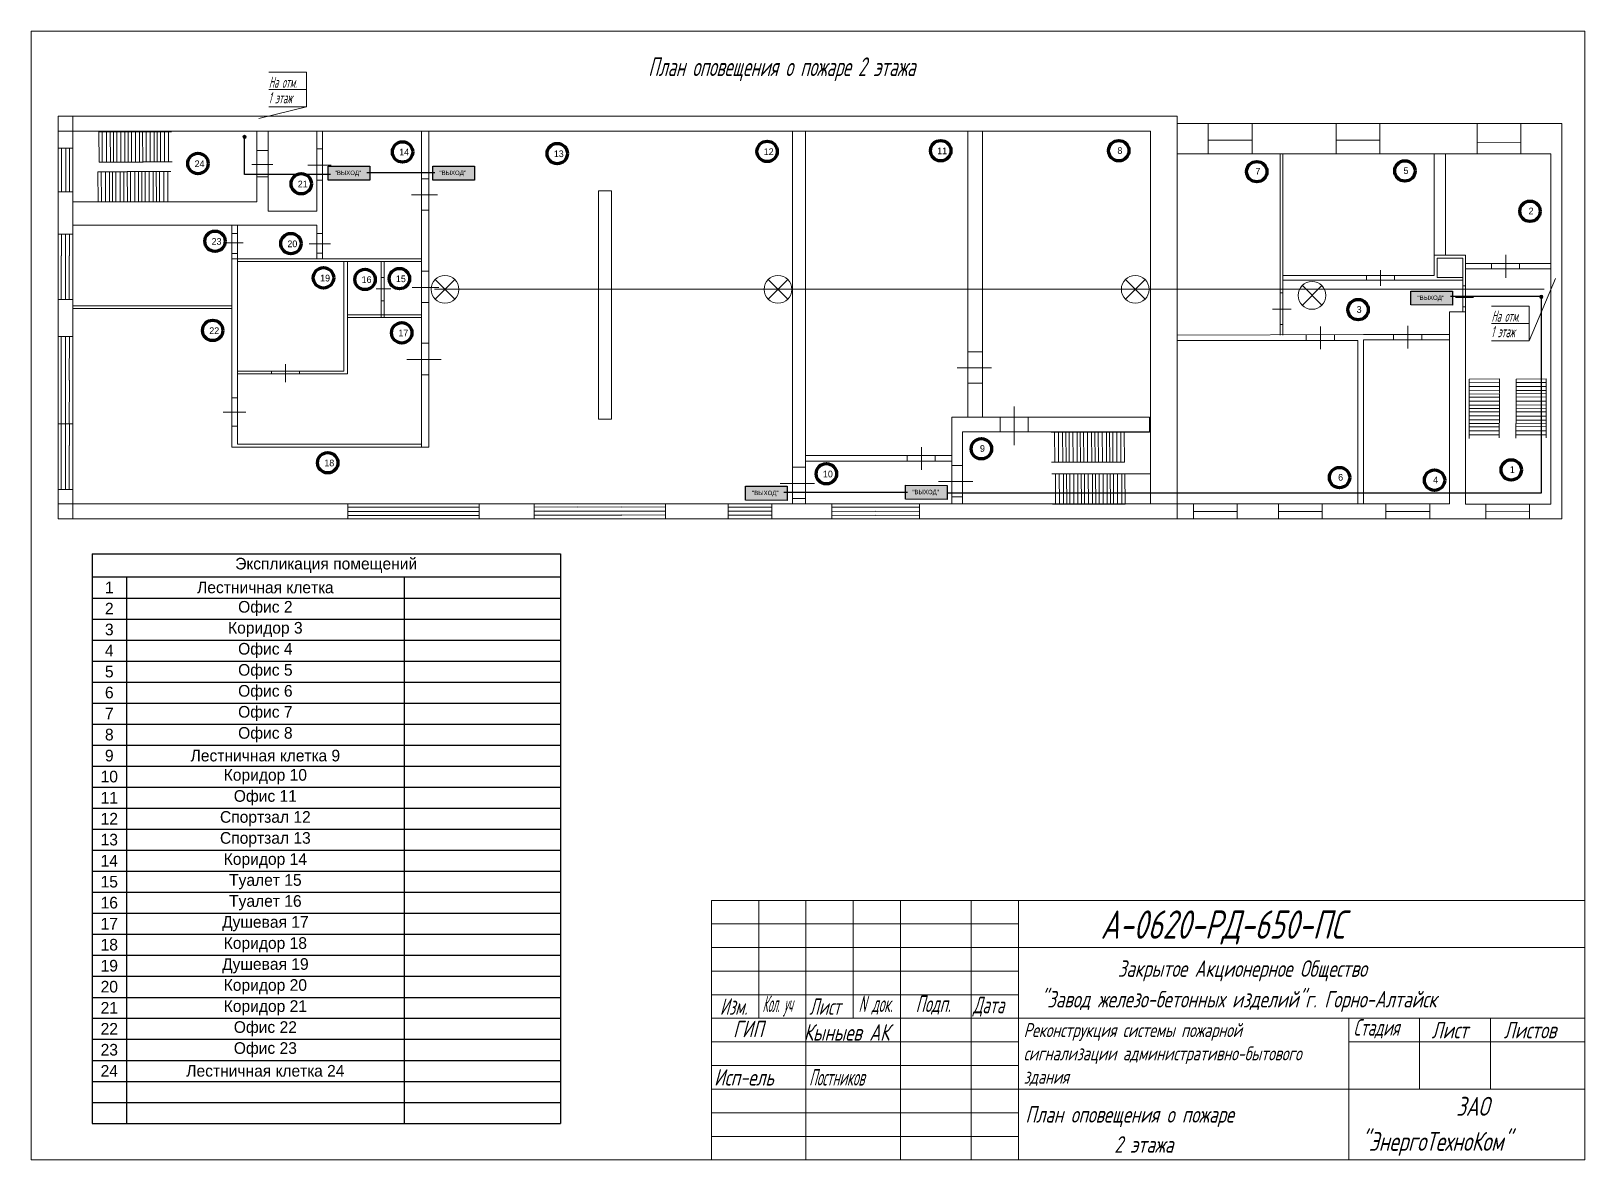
# Model space of a CAD drawing. Header units: millimetres. Extents: x 100 to 1433, y 100 to 1069.
import ezdxf

# ---------------------------------------------------------------- set-up
doc = ezdxf.new("R2010")
doc.units = ezdxf.units.MM
for name, color, linetype, lineweight in [('ИИ_ОФОРМЛЕНИЕ_025', 7, 'Continuous', 25), ('Рамка толстая', 7, 'Continuous', 60), ('ТОНКИЕ', 150, 'Continuous', 13)]:
    doc.layers.add(name, color=color, linetype=linetype, lineweight=lineweight)
doc.layers.add('кабельная трасса', color=5, linetype='Continuous')
doc.layers.add('приборы и датчики', color=7, linetype='Continuous')
doc.styles.add('Annotative', font='txt')
doc.styles.add('simplex', font='simplex.shx', dxfattribs={"width": 0.8, "oblique": 15})

# ---------------------------------------------------------------- blocks, each defined once
blk = doc.blocks.new('*T8')
at = {"color": 0, "linetype": 'ByBlock', "lineweight": -2, "transparency": 16777216}
for p, q in [((0, 0), (401.8, 0)), ((0, 0), (0, -488.8)), ((401.8, 0), (401.8, -488.8)), ((0, -20), (401.8, -20)), ((29.5, -20), (29.5, -488.8)), ((267.8, -20), (267.8, -488.8)), ((0, -38.1), (401.8, -38.1)), ((0, -56.1), (401.8, -56.1)), ((0, -74.1), (401.8, -74.1)), ((0, -92.2), (401.8, -92.2)), ((0, -110.2), (401.8, -110.2)), ((0, -128.2), (401.8, -128.2)), ((0, -146.3), (401.8, -146.3)), ((0, -164.3), (401.8, -164.3)), ((0, -182.3), (401.8, -182.3)), ((0, -200.3), (401.8, -200.3)), ((0, -218.4), (401.8, -218.4)), ((0, -236.4), (401.8, -236.4)), ((0, -254.4), (401.8, -254.4)), ((0, -272.5), (401.8, -272.5)), ((0, -290.5), (401.8, -290.5)), ((0, -308.5), (401.8, -308.5)), ((0, -326.6), (401.8, -326.6)), ((0, -344.6), (401.8, -344.6)), ((0, -362.6), (401.8, -362.6)), ((0, -380.7), (401.8, -380.7)), ((0, -398.7), (401.8, -398.7)), ((0, -416.7), (401.8, -416.7)), ((0, -434.8), (401.8, -434.8)), ((0, -452.8), (401.8, -452.8)), ((0, -470.8), (401.8, -470.8)), ((0, -488.8), (401.8, -488.8))]:
    blk.add_line(p, q, dxfattribs=at)
at = {"color": 0, "transparency": 16777216, "char_height": 10, "attachment_point": 5}
for s, insert, width in [('Экспликация помещений', (200.9, -10), 398.751), ('1', (14.8, -29), 26.547), ('Лестничная клетка', (148.7, -29), 235.287), ('2', (14.8, -47.1), 26.547), ('Офис 2', (148.7, -47.1), 235.287), ('3', (14.8, -65.1), 26.547), ('Коридор 3', (148.7, -65.1), 235.287), ('4', (14.8, -83.1), 26.547), ('Офис 4', (148.7, -83.1), 235.287), ('5', (14.8, -101.2), 26.547), ('Офис 5', (148.7, -101.2), 235.287), ('6', (14.8, -119.2), 26.547), ('Офис 6', (148.7, -119.2), 235.287), ('7', (14.8, -137.2), 26.547), ('Офис 7', (148.7, -137.2), 235.287), ('8', (14.8, -155.3), 26.547), ('Офис 8', (148.7, -155.3), 235.287), ('9', (14.8, -173.3), 26.547), ('Лестничная клетка 9', (148.7, -173.3), 235.287), ('10', (14.8, -191.3), 26.547), ('Коридор 10', (148.7, -191.3), 235.287), ('11', (14.8, -209.4), 26.547), ('Офис 11', (148.7, -209.4), 235.287), ('12', (14.8, -227.4), 26.547), ('Спортзал 12', (148.7, -227.4), 235.287), ('Спортзал 13', (148.7, -245.4), 235.287), ('13', (14.8, -245.4), 26.547), ('14', (14.8, -263.5), 26.547), ('Коридор 14', (148.7, -263.5), 235.287), ('15', (14.8, -281.5), 26.547), ('Туалет 15', (148.7, -281.5), 235.287), ('Туалет 16', (148.7, -299.5), 235.287), ('16', (14.8, -299.5), 26.547), ('17', (14.8, -317.5), 26.547), ('Душевая 17', (148.7, -317.5), 235.287), ('18', (14.8, -335.6), 26.547), ('Коридор 18', (148.7, -335.6), 235.287), ('19', (14.8, -353.6), 26.547), ('Душевая 19', (148.7, -353.6), 235.287), ('20', (14.8, -371.6), 26.547), ('Коридор 20', (148.7, -371.6), 235.287), ('21', (14.8, -389.7), 26.547), ('Коридор 21', (148.7, -389.7), 235.287), ('22', (14.8, -407.7), 26.547), ('Офис 22', (148.7, -407.7), 235.287), ('23', (14.8, -425.7), 26.547), ('Офис 23', (148.7, -425.7), 235.287), ('24', (14.8, -443.8), 26.547), ('Лестничная клетка 24', (148.7, -443.8), 235.287)]:
    blk.add_mtext(s, dxfattribs=dict(at, insert=insert, width=width))

msp = doc.modelspace()

# ---------------------------------------------------------------- hatches: boundary and pattern name
at = {"layer": 'кабельная трасса', "lineweight": 9}
h = msp.add_hatch(color=256, dxfattribs=at)
edge = h.paths.add_edge_path()
edge.add_arc((283.2, 977.8), 1.43, 0, 360)
h = msp.add_hatch(color=256, dxfattribs=at)
edge = h.paths.add_edge_path()
edge.add_arc((1395.7, 840.6), 1.43, 0, 360)
at = {"layer": 'приборы и датчики'}
h = msp.add_hatch(color=3, dxfattribs=at)
h.dxf.hatch_style = 1
h.paths.add_polyline_path([(354.8, 940.7), (390.6, 940.6), (390.6, 952.6), (354.8, 952.7)])
h.paths.add_polyline_path([(359.6, 943.6), (385.9, 943.6), (385.9, 949.8), (359.6, 949.8)], flags=24)
h = msp.add_hatch(color=3, dxfattribs=at)
h.dxf.hatch_style = 1
h.paths.add_polyline_path([(480.4, 952.7), (444.7, 952.8), (444.7, 940.8), (480.4, 940.7)])
h.paths.add_polyline_path([(449.5, 943.6), (475.7, 943.6), (475.7, 949.9), (449.5, 949.9)], flags=24)
h = msp.add_hatch(color=3, dxfattribs=at)
h.dxf.hatch_style = 1
h.paths.add_polyline_path([(1283.7, 833.6), (1319.5, 833.4), (1319.5, 845.5), (1283.7, 845.6)])
h.paths.add_polyline_path([(1288.5, 836.4), (1314.8, 836.4), (1314.8, 842.7), (1288.5, 842.7)], flags=24)
h = msp.add_hatch(color=3, dxfattribs=at)
h.dxf.hatch_style = 1
h.paths.add_polyline_path([(712.8, 666.1), (748.6, 665.9), (748.6, 678), (712.8, 678.1)])
h.paths.add_polyline_path([(717.6, 668.9), (743.9, 668.9), (743.9, 675.2), (717.6, 675.2)], flags=24)
h = msp.add_hatch(color=3, dxfattribs=at)
h.dxf.hatch_style = 1
h.paths.add_polyline_path([(850.3, 666.9), (886.1, 666.7), (886.1, 678.7), (850.3, 678.9)])
h.paths.add_polyline_path([(855.1, 669.7), (881.4, 669.7), (881.4, 675.9), (855.1, 675.9)], flags=24)

# ---------------------------------------------------------------- linework, layer by layer
at = {"lineweight": 9}
for p, q in [((123.1, 650.2), (123.1, 995.5)), ((123.1, 995.5), (1083.2, 995.5)), ((135.7, 995.5), (135.7, 982.8)), ((1083.2, 995.5), (1083.2, 650.2)), ((1413.2, 989.2), (1083.2, 989.2)), ((1110, 963.3), (1110, 989.2)), ((1147.5, 963.3), (1147.5, 989.2)), ((1219.6, 963.2), (1219.6, 989)), ((1257.1, 963.2), (1257.1, 989)), ((1340.7, 963.3), (1340.7, 989.2)), ((1378.2, 963.3), (1378.2, 989.2)), ((1413.2, 650.2), (1413.2, 989.2)), ((135.7, 982.8), (123.1, 982.8)), ((135.7, 982.8), (293.8, 982.8)), ((135.7, 922), (135.7, 982.8)), ((170.5, 982.1), (158.1, 982.1)), ((158.1, 982.1), (158.3, 956.2)), ((161, 982.1), (161.1, 956.2)), ((164.6, 982.1), (164.6, 956.2)), ((167.9, 982.1), (168, 956.2)), ((183, 982.1), (170.6, 982.1)), ((170.6, 982.1), (170.8, 956.2)), ((173.5, 982.1), (173.5, 956.2)), ((177, 982.1), (177.1, 956.2)), ((180.4, 982.1), (180.5, 956.2)), ((195.6, 982.2), (183.2, 982.2)), ((183.2, 982.2), (183.4, 956.2)), ((186.1, 982.2), (186.2, 956.2)), ((189.6, 982.2), (189.7, 956.2)), ((193, 982.2), (193.1, 956.2)), ((208.1, 982.2), (195.7, 982.2)), ((195.7, 982.2), (195.9, 956.3)), ((198.6, 982.2), (198.6, 956.3)), ((202.1, 982.2), (202.2, 956.3)), ((205.5, 982.2), (205.5, 956.3)), ((220.5, 982.2), (208.1, 982.2)), ((208.1, 982.2), (208.3, 956.3)), ((211, 982.2), (211.1, 956.3)), ((214.6, 982.2), (214.6, 956.3)), ((217.9, 982.2), (218, 956.3)), ((293.8, 982.8), (293.8, 922)), ((293.8, 982.8), (303.3, 982.8)), ((303.3, 982.8), (303.3, 916.7)), ((575.8, 982.8), (303.3, 982.8)), ((303.3, 982.8), (303.8, 982.8)), ((303.8, 982.8), (345.2, 982.8)), ((345.2, 982.8), (345.2, 914.2)), ((345.2, 982.8), (350, 982.8)), ((350, 982.8), (350, 873.3)), ((435, 711.7), (435, 982.8)), ((441.2, 711.7), (441.2, 982.8)), ((441.2, 982.8), (690.6, 982.8)), ((690.6, 982.8), (702, 982.8)), ((702, 982.8), (753.2, 982.8)), ((753.2, 982.8), (753.2, 667.9)), ((753.2, 982.8), (764.3, 982.8)), ((764.3, 982.8), (903.7, 982.8)), ((764.3, 982.8), (764.3, 662.9)), ((903.7, 982.8), (903.7, 737.3)), ((903.7, 982.8), (916.4, 982.8)), ((916.4, 982.8), (1060.3, 982.8)), ((916.4, 982.8), (916.4, 737.3)), ((1060.3, 724.8), (1060.3, 982.8)), ((1110, 975.1), (1147.5, 975)), ((1219.6, 975), (1257.1, 974.9)), ((136, 968.3), (123.3, 968.3)), ((126.1, 930.7), (126.2, 968.3)), ((129.7, 930.7), (129.7, 968.3)), ((133, 930.7), (133.1, 968.3)), ((303.3, 966.1), (293.8, 966.1)), ((350, 967.6), (345.2, 967.6)), ((1083.2, 818.1), (1083.2, 963.3)), ((1083.2, 963.3), (1171.6, 963.3)), ((1171.6, 963.3), (1174, 963.3)), ((1171.6, 963.3), (1171.6, 807.8)), ((1174, 963.3), (1303.9, 963.3)), ((1174, 963.3), (1174, 808.1)), ((1303.9, 963.3), (1313.4, 963.3)), ((1303.9, 858.8), (1303.9, 963.3)), ((1313.4, 963.3), (1403.9, 963.3)), ((1313.4, 963.3), (1313.4, 876.3)), ((1340.7, 973.2), (1378.2, 973.1)), ((1403.9, 963.3), (1403.9, 818.1)), ((169.8, 947.9), (157.4, 947.9)), ((157.4, 947.9), (157.6, 922)), ((171, 956.2), (158.3, 956.2)), ((160.2, 947.9), (160.3, 922)), ((163.8, 947.9), (163.8, 922)), ((167.2, 947.9), (167.2, 922)), ((182.2, 947.9), (169.8, 947.9)), ((169.8, 947.9), (170, 922)), ((183.5, 956.2), (170.8, 956.2)), ((172.7, 947.9), (172.8, 922)), ((176.3, 947.9), (176.3, 922)), ((179.6, 947.9), (179.7, 922)), ((194.9, 948), (182.4, 948)), ((182.4, 948), (182.7, 922)), ((196.1, 956.2), (183.4, 956.2)), ((185.3, 948), (185.4, 922)), ((188.9, 948), (188.9, 922)), ((192.2, 948), (192.3, 922)), ((207.3, 948), (194.9, 948)), ((194.9, 948), (195.1, 922.1)), ((208.6, 956.3), (195.9, 956.3)), ((197.8, 948), (197.9, 922.1)), ((201.3, 948), (201.4, 922.1)), ((204.7, 948), (204.8, 922.1)), ((219.8, 948), (207.4, 948)), ((207.4, 948), (207.6, 922.1)), ((221, 956.3), (208.3, 956.3)), ((210.2, 948), (210.3, 922.1)), ((213.8, 948), (213.8, 922.1)), ((217.2, 948), (217.2, 922.1)), ((307.4, 954.2), (289.4, 954.2)), ((357.4, 953.7), (337.4, 953.7)), ((303.3, 943.6), (293.8, 943.6)), ((350, 940.6), (345.2, 940.6)), ((441.2, 941.9), (435, 941.9)), ((135.8, 930.7), (123.2, 930.7)), ((293.8, 922), (135.7, 922)), ((135.7, 902.2), (135.7, 922)), ((135.7, 922), (282.5, 922)), ((170.2, 922), (135.7, 922)), ((182.7, 922), (170, 922)), ((195.3, 922), (182.7, 922)), ((207.8, 922.1), (195.1, 922.1)), ((220.2, 922.1), (207.6, 922.1)), ((448.6, 928), (426.3, 928)), ((586.9, 931.6), (586.9, 735.7)), ((598, 931.6), (586.9, 931.6)), ((598, 735.7), (598, 931.6)), ((303.4, 914.2), (303.3, 916.7)), ((345.2, 914.2), (303.4, 914.2)), ((441.2, 914.9), (435, 914.9)), ((135.8, 894.5), (123.1, 894.5)), ((125.9, 857), (126, 894.5)), ((129.5, 857), (129.5, 894.5)), ((132.8, 857), (132.9, 894.5)), ((135.7, 835.2), (135.7, 902.2)), ((135.7, 902.2), (345.2, 902.2)), ((272.2, 902.2), (272.2, 832.8)), ((277, 894.9), (272.2, 894.9)), ((277, 714.1), (277, 902.2)), ((345.2, 873.3), (345.2, 902.2)), ((350, 894.9), (345.2, 894.9)), ((282, 886.8), (267.6, 886.8)), ((356.9, 886), (338.5, 886)), ((125.8, 838.4), (125.9, 875.9)), ((129.4, 838.4), (129.5, 875.9)), ((132.8, 838.4), (132.8, 875.9)), ((277, 877.9), (272.2, 877.9)), ((345.2, 873.3), (272.2, 873.3)), ((272.2, 873.3), (277, 873.3)), ((272.2, 870.9), (272.2, 776.9)), ((435, 870.9), (277, 870.9)), ((350, 878), (345.2, 878)), ((350, 873.3), (345.2, 873.3)), ((350, 873.3), (435, 873.3)), ((368.3, 776.9), (368.3, 870.9)), ((368.3, 870.9), (370.7, 870.9)), ((370.7, 870.9), (392.8, 870.9)), ((371.5, 774.5), (371.5, 870.9)), ((392.8, 870.9), (392.8, 870.9)), ((392.8, 870.9), (392.8, 870.9)), ((402.9, 870.9), (400.5, 870.9)), ((400.5, 870.9), (400.5, 822.8)), ((402.9, 870.9), (402.9, 822.8)), ((435, 870.9), (408.6, 870.9)), ((435, 873.3), (435, 870.9)), ((1330.7, 876.3), (1303.9, 876.3)), ((1303.9, 876.3), (1303.9, 876.3)), ((1303.9, 876.3), (1306.3, 876.3)), ((1306.3, 873.9), (1306.3, 857.2)), ((1328.3, 873.9), (1306.3, 873.9)), ((1330.7, 876.3), (1328.3, 876.3)), ((1328.3, 873.9), (1328.3, 827.6)), ((1330.7, 662.7), (1330.7, 876.3)), ((1403.9, 869.3), (1330.7, 869.3)), ((1353, 869.1), (1353, 864.4)), ((1365.2, 876.5), (1365.2, 857)), ((1377.1, 869.1), (1377.1, 864.4)), ((1403.9, 864.6), (1403.9, 869.3)), ((402.9, 857.2), (400.5, 857.2)), ((441.2, 862.6), (435, 862.6)), ((1174, 858.8), (1303.9, 858.8)), ((1174, 807.8), (1174, 854.8)), ((1174, 854.8), (1328.3, 854.8)), ((1245.7, 858.8), (1245.7, 854.8)), ((1257.8, 863.6), (1257.8, 850.1)), ((1269.8, 858.8), (1269.8, 854.8)), ((1306.3, 857.2), (1328.3, 857.2)), ((1306.3, 854.8), (1306.3, 854.8)), ((1330.7, 864.6), (1403.9, 864.6)), ((408.7, 847.5), (396, 847.5)), ((449.7, 848.7), (427, 848.7)), ((1174, 843.9), (1171.6, 843.9)), ((1337.5, 839.9), (1322, 839.9)), ((1330.7, 850.1), (1328.3, 850.1)), ((123, 838.4), (135.7, 838.4)), ((135.7, 838.4), (123, 838.4)), ((135.7, 830.5), (135.7, 835.2)), ((272.2, 832.8), (135.7, 832.8)), ((135.7, 743.5), (135.7, 830.5)), ((135.7, 830.5), (272.2, 830.5)), ((272.2, 830.5), (272.2, 711.7)), ((402.9, 837.2), (400.5, 837.2)), ((441.2, 835.7), (435, 835.7)), ((1181, 830), (1165.2, 830)), ((1330.7, 827.6), (1317, 827.6)), ((1317, 827.6), (1317, 699.8)), ((1330.7, 832.1), (1328.3, 832.1)), ((1330.7, 818.1), (1330.7, 827.6)), ((435, 825.2), (371.5, 825.2)), ((371.5, 822.8), (418.5, 822.8)), ((400.5, 822.8), (400.5, 822.8)), ((418.5, 822.8), (435, 822.8)), ((435, 822.8), (435, 825.2)), ((1174, 817), (1171.6, 817)), ((1206.2, 815.2), (1206.2, 795.7)), ((1281.2, 815.7), (1281.2, 796.2)), ((1403.9, 818.1), (1403.9, 805)), ((135.7, 806.6), (123.1, 806.6)), ((125.9, 769.1), (125.9, 806.6)), ((129.4, 769.1), (129.5, 806.6)), ((132.8, 769.1), (132.9, 806.6)), ((441.2, 800.8), (435, 800.8)), ((1243.2, 808.3), (1083.2, 807.8)), ((1083.2, 807.8), (1083.2, 803.1)), ((1083.2, 803.1), (1238.4, 803.1)), ((1194.1, 807.9), (1194.1, 803.1)), ((1218.2, 807.9), (1218.2, 803.1)), ((1238.4, 662.9), (1238.4, 803.1)), ((1243.2, 808.3), (1317, 808.3)), ((1243.2, 662.9), (1243.2, 803.6)), ((1243.2, 803.6), (1317, 803.6)), ((1269, 808.4), (1269, 803.6)), ((1293.1, 808.4), (1293.1, 803.6)), ((1403.9, 662.7), (1403.9, 805)), ((451.9, 786.9), (422.4, 786.9)), ((916.4, 793.5), (903.7, 793.5)), ((272.2, 776.9), (272.2, 774.5)), ((277, 776.9), (368.3, 776.9)), ((277, 774.5), (371.5, 774.5)), ((306.3, 776.9), (306.3, 774.5)), ((318.4, 782.7), (318.4, 767.3)), ((330.4, 776.9), (330.4, 774.5)), ((441.2, 773.8), (435, 773.8)), ((924, 779.6), (894.5, 779.6)), ((125.9, 731.6), (125.9, 769.1)), ((129.4, 731.6), (129.5, 769.1)), ((132.8, 731.6), (132.9, 769.1)), ((916.4, 766.5), (903.7, 766.5)), ((1359.7, 770.2), (1333.7, 769.9)), ((1333.7, 757.3), (1333.7, 769.9)), ((1359.7, 767.3), (1333.7, 767.2)), ((1359.7, 763.7), (1333.7, 763.7)), ((1359.7, 760.4), (1333.7, 760.3)), ((1359.7, 757.8), (1359.7, 770.2)), ((1400, 770.1), (1374.1, 769.9)), ((1374.1, 757.2), (1374.1, 769.9)), ((1400, 767.2), (1374.1, 767.1)), ((1400, 763.7), (1374.1, 763.6)), ((1400, 760.3), (1374.1, 760.2)), ((1400, 757.7), (1400, 770.1)), ((277, 753.8), (272.2, 753.8)), ((1359.7, 757.4), (1333.8, 757.2)), ((1333.8, 744.6), (1333.8, 757.2)), ((1359.7, 754.6), (1333.8, 754.5)), ((1359.7, 751), (1333.8, 751)), ((1359.7, 747.6), (1333.8, 747.6)), ((1359.7, 745), (1359.7, 757.4)), ((1399.9, 757.6), (1374, 757.3)), ((1374, 744.7), (1374, 757.3)), ((1399.9, 754.7), (1374, 754.6)), ((1399.9, 751.1), (1374, 751.1)), ((1399.9, 747.8), (1374, 747.7)), ((1399.9, 745.1), (1399.9, 757.6)), ((135.7, 738.8), (135.7, 743.5)), ((135.7, 738.8), (135.7, 662.9)), ((284.3, 741.6), (264.8, 741.6)), ((586.9, 735.7), (598, 735.7)), ((889.9, 737.3), (890, 662.9)), ((1059.6, 737.3), (889.9, 737.3)), ((931.4, 737.3), (931.4, 724.8)), ((943.5, 746.5), (943.5, 713.4)), ((955.5, 737.3), (955.5, 724.8)), ((1059.6, 724.6), (1059.6, 737.3)), ((1359.7, 744.9), (1333.7, 744.7)), ((1333.7, 732), (1333.7, 744.7)), ((1359.7, 742), (1333.7, 741.9)), ((1359.7, 738.5), (1333.7, 738.4)), ((1359.7, 735.1), (1333.7, 735)), ((1359.7, 732.5), (1359.7, 744.9)), ((1399.9, 744.7), (1374, 744.5)), ((1374, 731.9), (1374, 744.5)), ((1399.9, 741.9), (1374, 741.8)), ((1399.9, 738.3), (1374, 738.3)), ((1399.9, 734.9), (1374, 734.9)), ((1399.9, 732.3), (1399.9, 744.7)), ((135.7, 731.6), (123.1, 731.6)), ((135.7, 731.5), (123.1, 731.5)), ((125.9, 694), (125.9, 731.5)), ((129.4, 694), (129.5, 731.5)), ((132.8, 694), (132.9, 731.5)), ((277, 729.7), (272.2, 729.7)), ((899, 662.9), (899, 724.8)), ((899, 724.8), (1060.3, 724.8)), ((903.7, 724.8), (899, 724.8)), ((903.7, 724.8), (903.7, 724.8)), ((975.1, 724.5), (987.7, 724.5)), ((978.2, 698.6), (978.1, 724.5)), ((981.5, 698.6), (981.5, 724.5)), ((985.1, 698.6), (985, 724.5)), ((987.5, 724.5), (1000.2, 724.5)), ((988, 698.6), (987.7, 724.5)), ((990.6, 698.6), (990.5, 724.5)), ((994, 698.6), (993.9, 724.5)), ((997.5, 698.6), (997.5, 724.5)), ((1000, 724.6), (1012.7, 724.6)), ((1000.4, 698.6), (1000.2, 724.5)), ((1003.1, 698.6), (1003, 724.6)), ((1006.5, 698.6), (1006.4, 724.6)), ((1010, 698.6), (1009.9, 724.6)), ((1012.6, 724.6), (1025.3, 724.6)), ((1012.9, 698.6), (1012.7, 724.6)), ((1015.7, 698.7), (1015.6, 724.6)), ((1019.1, 698.7), (1019, 724.6)), ((1022.6, 698.7), (1022.6, 724.6)), ((1025.1, 724.6), (1059.6, 724.6)), ((1025.5, 698.7), (1025.3, 724.6)), ((1028.2, 698.7), (1028.1, 724.6)), ((1031.5, 698.7), (1031.5, 724.6)), ((1035.1, 698.7), (1035, 724.6)), ((1038, 698.7), (1037.7, 724.6)), ((1060.3, 724.8), (1060.3, 662.9)), ((1359.6, 732), (1333.7, 731.8)), ((1333.7, 719.1), (1333.7, 731.8)), ((1359.6, 729.1), (1333.7, 729.1)), ((1359.6, 725.6), (1333.7, 725.5)), ((1359.6, 722.2), (1333.7, 722.1)), ((1359.6, 719.6), (1359.6, 732)), ((1399.8, 732.1), (1373.9, 731.8)), ((1373.9, 719.2), (1373.9, 731.8)), ((1399.8, 729.2), (1373.9, 729.1)), ((1399.8, 725.6), (1373.9, 725.6)), ((1399.8, 722.3), (1373.9, 722.2)), ((1399.8, 719.6), (1399.8, 732.1)), ((125.8, 675.4), (125.9, 712.9)), ((129.4, 675.4), (129.4, 712.9)), ((132.7, 675.4), (132.8, 712.9)), ((272.2, 711.7), (441.2, 711.7)), ((435, 714.1), (277, 714.1)), ((435, 711.7), (435, 714.1)), ((764.3, 662.9), (764.3, 708.8)), ((863.9, 711.7), (863.9, 692.2)), ((764.3, 694.4), (753.2, 694.4)), ((890, 704.5), (764.3, 704.5)), ((764.3, 704.5), (764.3, 704.5)), ((764.3, 704.5), (764.3, 699.7)), ((764.3, 699.7), (890, 699.7)), ((851.7, 704.3), (851.7, 699.6)), ((875.8, 704.3), (875.8, 699.6)), ((899, 695.9), (889.9, 695.9)), ((975.6, 698.6), (988, 698.6)), ((988, 698.6), (1000.4, 698.6)), ((1000.5, 698.6), (1012.9, 698.6)), ((1013.1, 698.7), (1025.5, 698.7)), ((1025.6, 698.7), (1038, 698.7)), ((1317, 699.8), (1317, 695.3)), ((1317, 695.3), (1317, 662.9)), ((772.2, 680.5), (742.7, 680.5)), ((908.1, 682), (878.5, 682)), ((975.7, 688.6), (988.4, 688.6)), ((978.8, 662.6), (978.8, 688.6)), ((982.2, 662.6), (982.1, 688.6)), ((985.7, 662.6), (985.7, 688.6)), ((988.2, 688.6), (1000.8, 688.6)), ((988.6, 662.6), (988.4, 688.6)), ((991.3, 662.7), (991.2, 688.6)), ((994.6, 662.7), (994.6, 688.6)), ((998.2, 662.7), (998.1, 688.6)), ((1000.7, 688.6), (1013.3, 688.6)), ((1001.1, 662.7), (1000.8, 688.6)), ((1003.7, 662.7), (1003.7, 688.6)), ((1007.1, 662.7), (1007, 688.6)), ((1010.6, 662.7), (1010.6, 688.6)), ((1013.3, 688.7), (1025.9, 688.7)), ((1013.5, 662.7), (1013.3, 688.6)), ((1016.3, 662.7), (1016.3, 688.7)), ((1019.7, 662.7), (1019.7, 688.7)), ((1023.3, 662.7), (1023.2, 688.7)), ((1025.7, 688.7), (1060.3, 688.7)), ((1026.1, 662.7), (1025.9, 688.7)), ((1028.8, 662.8), (1028.8, 688.7)), ((1032.2, 662.8), (1032.1, 688.7)), ((1035.7, 662.8), (1035.7, 688.7)), ((1038.6, 662.8), (1038.4, 688.7)), ((135.6, 675.4), (123, 675.4)), ((753.2, 667.9), (753.2, 662.9)), ((764.3, 667.5), (753.2, 667.5)), ((899, 669), (890, 669)), ((135.7, 662.9), (123.1, 662.9)), ((135.7, 650.2), (135.7, 662.9)), ((135.7, 662.9), (280.9, 662.9)), ((280.9, 662.9), (294.6, 662.9)), ((294.6, 662.9), (606.7, 662.9)), ((371.7, 650.2), (371.7, 662.9)), ((371.7, 660), (409.2, 660)), ((371.7, 656.5), (409.2, 656.4)), ((409.2, 660), (446.8, 660)), ((409.2, 656.5), (446.8, 656.4)), ((446.7, 660), (484.3, 660)), ((446.7, 656.5), (484.3, 656.4)), ((484.3, 650.2), (484.3, 662.9)), ((531.6, 650.4), (531.6, 663.1)), ((531.6, 660.3), (569.2, 660.2)), ((531.6, 656.7), (569.2, 656.6)), ((531.6, 653.3), (569.2, 653.3)), ((569.2, 660.3), (606.7, 660.2)), ((569.2, 656.7), (606.7, 656.6)), ((569.2, 653.3), (606.7, 653.3)), ((606.7, 662.9), (611.4, 662.9)), ((606.7, 660.3), (644.2, 660.2)), ((606.7, 656.7), (644.2, 656.6)), ((606.7, 653.4), (644.2, 653.3)), ((611.4, 662.9), (757.4, 662.9)), ((644.2, 650.4), (644.2, 663.1)), ((698.1, 650.3), (698.1, 663)), ((698.1, 660.2), (735.6, 660.1)), ((698.1, 656.6), (735.6, 656.6)), ((698.1, 653.3), (735.6, 653.2)), ((735.6, 650.3), (735.6, 663)), ((757.4, 662.9), (885.5, 662.9)), ((764.3, 662.9), (894.7, 662.9)), ((787.1, 650.3), (787.1, 662.9)), ((787.1, 660.1), (824.6, 660)), ((787.1, 656.6), (824.6, 656.5)), ((824.6, 660.1), (862.2, 660)), ((824.6, 656.6), (862.2, 656.5)), ((862.2, 650.3), (862.2, 662.9)), ((885.5, 662.9), (899, 662.9)), ((1060.3, 662.9), (899, 662.9)), ((976.2, 662.6), (988.6, 662.6)), ((988.6, 662.7), (1001.1, 662.7)), ((1001.1, 662.7), (1013.5, 662.7)), ((1013.7, 662.7), (1026.1, 662.7)), ((1026.2, 662.8), (1038.6, 662.8)), ((1060.3, 662.9), (1083.2, 662.9)), ((1083.2, 662.9), (1238.4, 662.9)), ((1097.3, 650.2), (1097.3, 662.9)), ((1097.3, 656.5), (1134.8, 656.4)), ((1134.8, 650.2), (1134.8, 662.9)), ((1170.1, 650.2), (1170.1, 662.9)), ((1170.1, 656.5), (1207.6, 656.4)), ((1207.6, 650.2), (1207.6, 662.9)), ((1238.4, 662.9), (1243.2, 662.9)), ((1317, 662.9), (1239.9, 662.9)), ((1262.4, 650.2), (1262.4, 662.8)), ((1262.4, 656.4), (1300, 656.4)), ((1300, 650.2), (1300, 662.8)), ((1330.7, 662.7), (1403.9, 662.7)), ((1348.2, 650), (1348.2, 662.6)), ((1348.2, 656.3), (1385.7, 656.2)), ((1385.7, 650), (1385.7, 662.6)), ((1413.2, 650.2), (1413.2, 662.9)), ((123.1, 650.2), (123.1, 650.2)), ((123.1, 650.2), (1413.2, 650.2)), ((123.1, 650.2), (135.7, 650.2)), ((123.1, 650.2), (135.7, 650.2)), ((371.7, 653.1), (409.2, 653.1)), ((409.2, 653.1), (446.8, 653.1)), ((446.7, 653.1), (484.3, 653.1)), ((787.1, 653.2), (824.6, 653.1)), ((824.6, 653.2), (862.2, 653.1))]:
    msp.add_line(p, q, dxfattribs=at)
at = {"color": 18, "lineweight": 20, "true_color": 0x000000}
for p, q in [((683.8, 322.7), (1433.1, 322.7)), ((683.8, 322.7), (683.8, 100)), ((724.3, 322.7), (724.3, 221.5)), ((764.8, 322.7), (764.8, 100)), ((805.3, 322.7), (805.3, 221.5)), ((845.8, 322.7), (845.8, 100)), ((906.6, 322.7), (906.6, 100)), ((947.1, 322.7), (947.1, 100)), ((683.8, 302.5), (947.1, 302.5)), ((683.8, 282.2), (947.1, 282.2)), ((947.1, 282.2), (1433.1, 282.2)), ((1433.1, 285.6), (1433.1, 100)), ((683.8, 262), (947.1, 262)), ((683.8, 241.7), (947.1, 241.7)), ((683.8, 221.5), (1433.1, 221.5)), ((1230.6, 221.5), (1230.6, 100)), ((1291.3, 221.5), (1291.3, 160.7)), ((1352.1, 221.5), (1352.1, 160.7)), ((683.8, 201.2), (947.1, 201.2)), ((1230.6, 201.2), (1433.1, 201.2)), ((683.8, 181), (947.1, 181)), ((683.8, 160.7), (947.1, 160.7)), ((947.1, 160.7), (1433.1, 160.7)), ((683.8, 140.5), (947.1, 140.5)), ((683.8, 120.2), (947.1, 120.2)), ((808.7, 100), (1433.1, 100))]:
    msp.add_line(p, q, dxfattribs=at)
at = {"lineweight": 70}
for centre in [(418.7, 964.9), (731.5, 965.4), (880.4, 966), (1033.2, 966), (243.2, 955), (551.4, 963.5), (1151.6, 948), (1278.7, 948.6), (331.8, 937.6), (1386, 914), (257.8, 888.3), (322.9, 886.3), (350.9, 856.9), (386.5, 855.5), (416, 856.2), (1238.5, 829.6), (255.8, 811.8), (418, 809.7), (354.5, 698.2), (915.3, 710.2), (782.3, 688.8), (1222.6, 685.5), (1369.9, 692.1), (1304.1, 683.3)]:
    msp.add_circle(centre, 8.75, dxfattribs=at)
at = {"layer": 'кабельная трасса', "color": 3, "lineweight": 9}
for p, q in [((336.3, 1033.3), (304.1, 1033.3)), ((336.3, 1033.3), (336.3, 1018.4)), ((336.3, 1018.4), (304.1, 1018.4)), ((336.3, 1018.4), (336.3, 1003.6)), ((295.4, 993.7), (336.3, 1003.6)), ((336.3, 1003.6), (304.1, 1003.6)), ((1407.9, 856.4), (1385.3, 802.9)), ((1385.3, 832.6), (1353.1, 832.6)), ((1385.3, 832.6), (1385.3, 817.7)), ((1385.3, 817.7), (1353.1, 817.7)), ((1385.3, 817.7), (1385.3, 802.9)), ((1385.3, 802.9), (1353.1, 802.9))]:
    msp.add_line(p, q, dxfattribs=at)
at = {"layer": 'кабельная трасса', "color": 3}
for p, q in [((283.1, 945.5), (283.1, 977.8)), ((446.3, 946.9), (388, 946.9)), ((356.9, 945.5), (283.1, 945.5)), ((1395.9, 840.9), (1317.8, 840.9)), ((1395.9, 672.4), (1395.9, 840.9)), ((852, 672.8), (745.9, 672.8)), ((886.1, 672.4), (1395.9, 672.4))]:
    msp.add_line(p, q, dxfattribs=at)
at = {"layer": 'кабельная трасса', "color": 5, "lineweight": 9}
msp.add_line((1398.1, 847.1), (446.2, 847.1), dxfattribs=at)
at = {"layer": 'кабельная трасса', "lineweight": 9}
for points in [[(283.2, 977.8, 0, 3.41, 0), (290.2, 986.8, 0, 0, 0), (295.4, 993.7, 0, 0, 0)], [(1395.7, 840.6, 0, 3.41, 0), (1402.7, 849.5, 0, 0, 0), (1407.9, 856.4, 0, 0, 0)]]:
    msp.add_lwpolyline(points, format="xyseb", dxfattribs=at)
for centre in [(283.2, 977.8), (1395.7, 840.6)]:
    msp.add_circle(centre, 1.43, dxfattribs=at)
at = {"layer": 'приборы и датчики', "color": 5, "lineweight": 20, "ltscale": 0.2}
for p, q in [((463.5, 855.4), (446.7, 838.6)), ((446.7, 855.4), (463.5, 838.6)), ((749.2, 855.5), (732.4, 838.7)), ((732.4, 855.5), (749.2, 838.7)), ((1055.7, 855.4), (1038.9, 838.6)), ((1038.9, 855.4), (1055.7, 838.6)), ((1207.5, 850.3), (1190.7, 833.5)), ((1190.7, 850.3), (1207.5, 833.5))]:
    msp.add_line(p, q, dxfattribs=at)
at = {"layer": 'приборы и датчики'}
for points in [[(354.8, 952.7), (390.6, 952.6), (390.6, 940.6), (354.8, 940.7)], [(444.7, 952.8), (480.4, 952.7), (480.4, 940.7), (444.7, 940.8)], [(1283.7, 845.6), (1319.5, 845.5), (1319.5, 833.4), (1283.7, 833.6)], [(712.8, 678.1), (748.6, 678), (748.6, 665.9), (712.8, 666.1)], [(850.3, 678.9), (886.1, 678.7), (886.1, 666.7), (850.3, 666.9)]]:
    msp.add_lwpolyline(points, close=True, dxfattribs=at)
at = {"layer": 'приборы и датчики', "color": 5, "lineweight": 20, "ltscale": 0.2}
for centre in [(455.1, 847), (740.8, 847), (1047.3, 847), (1199, 841.8)]:
    msp.add_circle(centre, 11.9, dxfattribs=at)
at = {"layer": 'Рамка толстая', "color": 18, "lineweight": 20, "true_color": 0x000000}
for p, q in [((100, 100), (100, 1068.6)), ((100, 1068.6), (1433.1, 1068.6)), ((1433.1, 1068.6), (1433.1, 100)), ((100, 100), (1433.1, 100))]:
    msp.add_line(p, q, dxfattribs=at)

# ---------------------------------------------------------------- block references
msp.add_blockref('*T8', (152.3, 620.2))

# ---------------------------------------------------------------- texts
at = {"lineweight": 70, "style": 'Annotative'}
for s, p in [('14', (415.8, 961.9)), ('13', (548.5, 960.5)), ('12', (728.6, 962.3)), ('11', (877.4, 963)), ('8', (1032, 963.3)), ('24', (240.3, 951.9)), ('7', (1150.4, 945.4)), ('5', (1277.5, 946)), ('21', (328.8, 934.5)), ('2', (1384.8, 911.4)), ('23', (254.9, 885.3)), ('20', (319.9, 883.2)), ('19', (348, 853.8)), ('16', (383.6, 852.5)), ('15', (413, 853.2)), ('3', (1237.3, 826.9)), ('22', (252.9, 808.7)), ('17', (415.1, 806.7)), ('9', (914.1, 707.6)), ('18', (351.6, 695.2)), ('1', (1368.7, 689.5)), ('10', (779.4, 685.7)), ('6', (1221.4, 682.9)), ('4', (1302.9, 680.7))]:
    msp.add_text(s, height=5.72, dxfattribs=at).set_placement(p)
at = {"color": 18, "lineweight": 20, "true_color": 0x000000, "style": 'simplex', "oblique": 15}
for s, height, width, p in [('А-0620-РД-650-ПС', 24.3, 0.7, (1017.6, 289.8)), ('Закрытое Акционерное Общество', 14.175, 0.7, (1032.3, 257.1)), ('Кол. уч', 14.18, 0.4, (727.4, 226.9)), ('N', 14.2, 0.5, (809.9, 226.9)), ('Подп.', 14.18, 0.6, (858.9, 226.9)), ('Дата', 14.18, 0.6, (908.1, 225.9)), ('"Завод железо-бетонных изделий"г. Горно-Алтайск', 14.175, 0.7, (965.9, 230.8)), ('Изм.', 14.18, 0.6, (691, 224.5)), ('Лист', 14.18, 0.6, (767.7, 224.5)), ('док.', 14.18, 0.5, (821.2, 226.9)), ('ГИП', 14.18, 0.7, (702.3, 205.3)), ('Кыныев АК', 14.18, 0.7, (762.9, 202.3)), ('Стадия', 14.18, 0.6, (1234.5, 206.6)), ('Лист', 14.18, 0.7, (1301.6, 204.3)), ('Листов', 14.18, 0.7, (1363.5, 204.3)), ('Исп-ель', 14.18, 0.7, (686, 163.8)), ('Постников', 14.18, 0.5, (767.5, 163.8)), ('ЗАО', 16.2, 0.7, (1322.7, 137.9)), ('План оповещения о пожаре', 14.175, 0.7, (953.1, 132)), ('2 этажа', 14.18, 0.7, (1029.4, 106.2)), ('"ЭнергоТехноКом"', 16.2, 0.7, (1241, 107.8))]:
    msp.add_text(s, height=height, dxfattribs=dict(at, width=width)).set_placement(p)
at = {"layer": 'ИИ_ОФОРМЛЕНИЕ_025', "lineweight": 20, "insert": (951.6, 217.4), "char_height": 12, "attachment_point": 1}
msp.add_mtext_dynamic_manual_height_columns('{\\Fsimplex|c204;\\Q15;\\W0.7;\\C2;Реконструкция системы пожарной сигнализации административно-бытового здания }', width=276.259, gutter_width=12.5, heights=[0], dxfattribs=at)
at = {"layer": 'кабельная трасса', "lineweight": 9, "style": 'simplex', "oblique": 15, "width": 0.5}
for s, p in [('На отм.', (304, 1020)), ('1 этаж', (303.6, 1006.7)), ('На отм.', (1353, 819.3)), ('1 этаж', (1352.6, 806))]:
    msp.add_text(s, height=9.47, rotation=359.8101, dxfattribs=at).set_placement(p)
at = {"layer": 'приборы и датчики', "char_height": 3.75, "attachment_point": 1}
for insert in [(360.5, 948.9), (450.4, 948.9), (1289.5, 841.7), (718.6, 674.2), (856.1, 675)]:
    msp.add_mtext_dynamic_manual_height_columns('"ВЫХОД"', width=17.054, gutter_width=12.5, heights=[2.4], dxfattribs=dict(at, insert=insert))
at = {"layer": 'ТОНКИЕ', "lineweight": 13, "style": 'simplex', "oblique": 15, "width": 0.6}
msp.add_text('План оповещения о пожаре 2 этажа', height=16.062, dxfattribs=at).set_placement((629.5, 1030))

doc.saveas('drawing.dxf')
